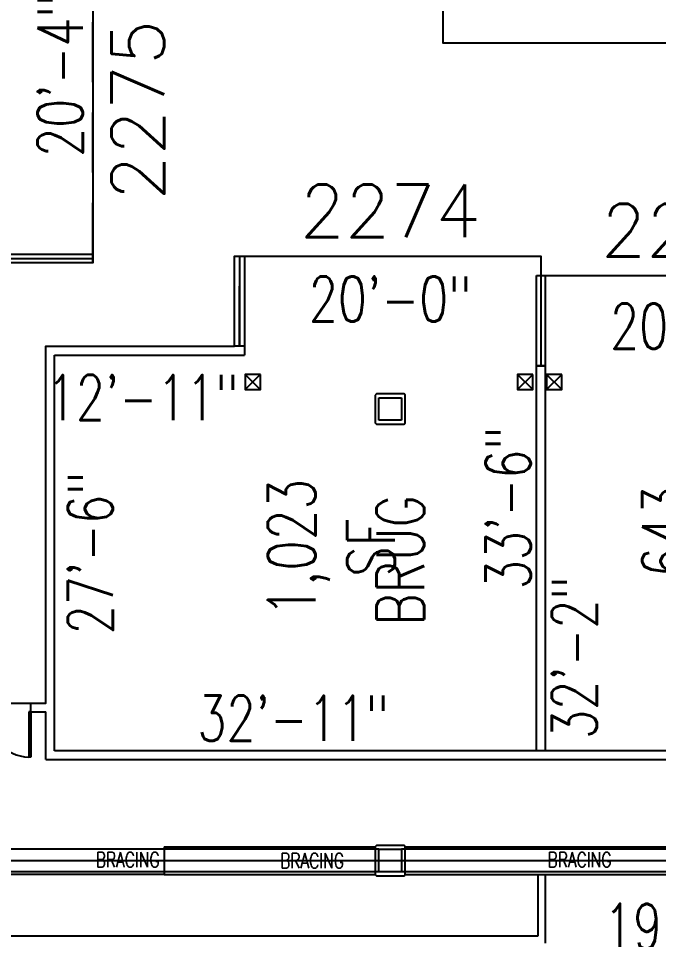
# Model space of a CAD drawing. Extents: x -13345 to 10098, y -1643 to 9113.
# Drawn here: x 7102 to 7612, y 2464 to 3198 of the extents above; entities that cross this region are included whole.
import ezdxf
from ezdxf.enums import TextEntityAlignment as Align

# ---------------------------------------------------------------- set-up
doc = ezdxf.new("R2010")
doc.units = 0
doc.header["$LTSCALE"] = 192
doc.header["$MEASUREMENT"] = 0
doc.linetypes.add('DASHED', pattern=[0.75, 0.5, -0.25])
doc.linetypes.add('DASHED2', pattern=[0.375, 0.25, -0.125])
doc.layers.get('0').update_dxf_attribs({"linetype": 'CONTINUOUS'})
doc.layers.get('DEFPOINTS').update_dxf_attribs({"linetype": 'CONTINUOUS'})
for name, color, linetype in [('ARCH-DOORS-INTERIOR', 7, 'CONTINUOUS'), ('ARCH-FEATURES', 2, 'CONTINUOUS'), ('ARCH-WALLS-INTERIOR', 1, 'CONTINUOUS'), ('DIMENSIONS-TENANT', 7, 'CONTINUOUS'), ('FM-SPNO', 3, 'CONTINUOUS'), ('FM-TENANT-SF', 6, 'CONTINUOUS'), ('FM-TEXT-TENANT', 6, 'CONTINUOUS'), ('STRUCTURAL-BRACING', 1, 'DASHED'), ('STRUCTURAL-COLUMNS', 3, 'CONTINUOUS'), ('TENANT-DEMISING', 4, 'CONTINUOUS'), ('TENANT-STOREFRONT-LEASELINE', 3, 'DASHED2'), ('UTILITIES-PLUMB', 2, 'CONTINUOUS')]:
    doc.layers.add(name, color=color, linetype=linetype)
doc.layers.add('COMMON AREA FILL', color=7, linetype='CONTINUOUS', true_color=0xdedede)
doc.styles.add('FMSTXT', font='simplex.shx', dxfattribs={"width": 0.75})
doc.styles.add('SIMPLEX', font='SIMPLEX.shx', dxfattribs={"width": 0.75})
doc.styles.get("Standard").update_dxf_attribs({"font": 'txt.shx', "width": 0.75})
doc.dimstyles.new('LP-SP-MP (without ticks)', dxfattribs={"dimscale": 0, "dimtxt": 36, "dimasz": 12, "dimexe": 8, "dimexo": 8, "dimgap": 8, "dimtad": 1, "dimdec": 0, "dimrnd": 0.0625, "dimzin": 3, "dimdsep": 46, "dimlunit": 4, "dimtxsty": 'Standard', "dimblk1": 'OBLIQUE', "dimblk2": 'OBLIQUE', "dimsah": 1, "dimcen": 0.5, "dimse1": 1, "dimse2": 1, "dimsd1": 1, "dimsd2": 1, "dimclrt": 256, "dimadec": 0, "dimazin": 0, "dimtfac": 6, "dimtdec": 0, "dimtofl": 0, "dimtmove": 0, "dimatfit": 3, "dimldrblk": 'OBLIQUE', "dimfxl": 1, "dimfrac": 2, "dimtolj": 1, "dimtzin": 3, "dimarcsym": 0})

# ---------------------------------------------------------------- blocks, each defined once
blk = doc.blocks.new('UNITSQUARE')
for p, q in [((1, 1), (0, 1)), ((0, 1), (0, 0)), ((1, 0), (1, 1)), ((0, 0), (1, 0))]:
    blk.add_line(p, q)
blk = doc.blocks.new('A$C1467163B')
at = {"layer": 'STRUCTURAL-BRACING', "ltscale": 10}
for p, q in [((-18, 342), (-18, 0)), ((0, 342), (0, 0))]:
    blk.add_line(p, q, dxfattribs=at)
at = {"layer": 'STRUCTURAL-BRACING', "style": 'SIMPLEX', "width": 0.75}
for p in [(-8.9, 288.76), (-9.65, 141.84)]:
    blk.add_text('BRACING', height=12, rotation=90, dxfattribs=at).set_placement(p, align=Align.MIDDLE_CENTER)
blk = doc.blocks.new('24X24COL')
blk.add_lwpolyline([(5059.8, 287.21), (5059.8, 265.21), (5060.8, 264.21), (5082.8, 264.21), (5083.8, 265.21), (5083.8, 287.21), (5082.8, 288.21), (5060.8, 288.21)], close=True)
blk = doc.blocks.new('drdbl6-0')
at = {"color": 0}
for p, q in [((0, 0), (0, -36)), ((0, 0), (1.75, 0)), ((1.75, 0), (1.75, -36)), ((72, 0), (70.25, 0)), ((70.25, 0), (70.25, -36)), ((72, 0), (72, -36)), ((0, -36), (1.75, -36)), ((72, -36), (70.25, -36))]:
    blk.add_line(p, q, dxfattribs=at)
for centre, start, end in [((0, 0), 272.78302, 357.21698), ((72, 0), 182.78302, 267.21698)]:
    blk.add_arc(centre, 36.04, start, end, dxfattribs=at)
blk = doc.blocks.new('fms4rm')
blk.add_attdef('FMS:RMID', text='', height=12).set_placement((0, 0), align=Align.MIDDLE_CENTER)
blk = doc.blocks.new('*D605')
at = {"layer": 'DEFPOINTS', "color": 0, "transparency": 16777216}
for p in [(7278.04, 3008.78), (7518.04, 3008.78), (7278.04, 2948.54)]:
    blk.add_point(p, dxfattribs=at)
at = {"layer": 'DIMENSIONS-TENANT', "transparency": 16777216, "insert": (7398.04, 2974.54), "char_height": 36, "attachment_point": 5}
blk.add_mtext('\\A1;20\'-0"', dxfattribs=at)
blk = doc.blocks.new('_OBLIQUE')
at = {"color": 0, "linetype": 'ByBlock'}
blk.add_line((-0.5, -0.5), (0.5, 0.5), dxfattribs=at)
blk = doc.blocks.new('*D606')
at = {"layer": 'DEFPOINTS', "color": 0, "transparency": 16777216}
for p in [(7518.04, 2993.32), (7758.04, 2993.32), (7758.04, 2926.9)]:
    blk.add_point(p, dxfattribs=at)
at = {"layer": 'DIMENSIONS-TENANT', "transparency": 16777216, "insert": (7638.04, 2952.9), "char_height": 36, "attachment_point": 5}
blk.add_mtext('\\A1;20\'-0"', dxfattribs=at)
blk = doc.blocks.new('*D607')
at = {"layer": 'DEFPOINTS', "color": 0, "transparency": 16777216}
for p in [(7161.07, 3246.78), (7161.07, 3246.78), (7161.07, 3003.28)]:
    blk.add_point(p, dxfattribs=at)
at = {"layer": 'DIMENSIONS-TENANT', "transparency": 16777216, "insert": (7135.07, 3152.62), "char_height": 36, "attachment_point": 5, "rotation": 90}
blk.add_mtext('\\A1;20\'-4"', dxfattribs=at)
blk = doc.blocks.new('*D615')
at = {"layer": 'DEFPOINTS', "color": 0, "transparency": 16777216}
for p in [(7123.57, 2936.78), (7185.13, 2936.78), (7123.57, 2607.28)]:
    blk.add_point(p, dxfattribs=at)
at = {"layer": 'DIMENSIONS-TENANT', "transparency": 16777216, "insert": (7159.13, 2772.03), "char_height": 36, "attachment_point": 5, "rotation": 90}
blk.add_mtext('\\A1;27\'-6"', dxfattribs=at)
blk = doc.blocks.new('*D616')
at = {"layer": 'DEFPOINTS', "color": 0, "transparency": 16777216}
for p in [(7123.57, 2936.78), (7278.04, 2936.78), (7123.57, 2870.02)]:
    blk.add_point(p, dxfattribs=at)
at = {"layer": 'DIMENSIONS-TENANT', "transparency": 16777216, "insert": (7200.8, 2896.02), "char_height": 36, "attachment_point": 5}
blk.add_mtext('\\A1;12\'-11"', dxfattribs=at)
blk = doc.blocks.new('*D617')
at = {"layer": 'DEFPOINTS', "color": 0, "transparency": 16777216}
for p in [(7123.57, 2614.28), (7123.57, 2607.28), (7518.04, 2607.28)]:
    blk.add_point(p, dxfattribs=at)
at = {"layer": 'DIMENSIONS-TENANT', "transparency": 16777216, "insert": (7320.8, 2640.28), "char_height": 36, "attachment_point": 5}
blk.add_mtext('\\A1;32\'-11"', dxfattribs=at)
blk = doc.blocks.new('*D618')
at = {"layer": 'DEFPOINTS', "color": 0, "transparency": 16777216}
for p in [(7518.04, 3008.78), (7518.04, 2607.28), (7518.04, 2607.28)]:
    blk.add_point(p, dxfattribs=at)
at = {"layer": 'DIMENSIONS-TENANT', "transparency": 16777216, "insert": (7492.04, 2808.03), "char_height": 36, "attachment_point": 5, "rotation": 90}
blk.add_mtext('\\A1;33\'-6"', dxfattribs=at)
blk = doc.blocks.new('*D620')
at = {"layer": 'DEFPOINTS', "color": 0, "transparency": 16777216}
for p in [(7518.04, 2993.32), (7518.04, 2607.28), (7570.74, 2607.28)]:
    blk.add_point(p, dxfattribs=at)
at = {"layer": 'DIMENSIONS-TENANT', "transparency": 16777216, "insert": (7544.74, 2688.61), "char_height": 36, "attachment_point": 5, "rotation": 90}
blk.add_mtext('\\A1;32\'-2"', dxfattribs=at)
blk = doc.blocks.new('*D691')
at = {"layer": 'DEFPOINTS', "color": 0, "transparency": 16777216}
for p in [(7276.07, 2466.88), (7279.07, 2466.88), (7279.07, 1710.78)]:
    blk.add_point(p, dxfattribs=at)
at = {"layer": 'DIMENSIONS-TENANT', "transparency": 16777216, "insert": (7250.07, 2263.89), "char_height": 36, "attachment_point": 5, "rotation": 90}
blk.add_mtext('\\A1;63\'-0"', dxfattribs=at)
blk = doc.blocks.new('*D692')
at = {"layer": 'DEFPOINTS', "color": 0, "transparency": 16777216}
for p in [(7518.82, 2519.28), (7577.9, 2519.28), (7518.82, 1710.78)]:
    blk.add_point(p, dxfattribs=at)
at = {"layer": 'DIMENSIONS-TENANT', "transparency": 16777216, "insert": (7551.9, 2265.78), "char_height": 36, "attachment_point": 5, "rotation": 90}
blk.add_mtext('\\A1;67\'-5"', dxfattribs=at)
blk = doc.blocks.new('*D693')
at = {"layer": 'DEFPOINTS', "color": 0, "transparency": 16777216}
for p in [(7515.82, 2519.28), (7750.57, 2519.28), (7515.82, 2448.36)]:
    blk.add_point(p, dxfattribs=at)
at = {"layer": 'DIMENSIONS-TENANT', "transparency": 16777216, "insert": (7633.19, 2474.36), "char_height": 36, "attachment_point": 5}
blk.add_mtext('\\A1;19\'-7"', dxfattribs=at)

msp = doc.modelspace()

# ---------------------------------------------------------------- linework, layer by layer
at = {"layer": 'ARCH-DOORS-INTERIOR'}
msp.add_lwpolyline([(7218.07, 2515.78), (7050.07, 2515.78)], dxfattribs=at)
at = {"layer": 'ARCH-FEATURES'}
for points in [[(7440.07, 3229.59), (7440.07, 3178.59), (7716.07, 3178.59), (7716.07, 3201.59)], [(7089.04, 3006.78), (7161.07, 3006.78)], [(7278.04, 3008.78), (7278.04, 2936.78)], [(7518.04, 2993.32), (7518.04, 2921.32)]]:
    msp.add_lwpolyline(points, dxfattribs=at)
at = {"layer": 'ARCH-WALLS-INTERIOR'}
for p, q in [((7123.57, 2652.28), (7123.57, 2936.78)), ((7123.57, 2936.78), (7274.04, 2936.78)), ((7282.04, 2936.78), (7274.04, 2936.78)), ((7282.04, 2936.78), (7282.04, 2929.78)), ((7130.57, 2929.78), (7282.04, 2929.78)), ((7130.57, 2614.28), (7130.57, 2929.78)), ((7111.8, 2645.28), (7111.8, 2652.28)), ((7111.8, 2652.28), (7123.54, 2652.28)), ((7111.8, 2645.28), (7123.54, 2645.28)), ((7123.57, 2607.28), (7123.57, 2645.28)), ((7123.57, 2607.28), (8481.04, 2607.28)), ((8481.04, 2614.28), (7130.57, 2614.28)), ((7218.07, 2537.78), (7386.07, 2537.78)), ((7218.07, 2537.78), (7218.07, 2515.78)), ((7410.07, 2537.78), (7774.07, 2537.78)), ((6678.07, 2526.78), (7758.07, 2526.78)), ((7218.07, 2515.78), (7386.07, 2515.78)), ((7410.07, 2515.78), (7746.07, 2515.78)), ((7515.82, 2466.88), (7515.82, 2515.78)), ((7521.82, 2460.88), (7521.82, 2515.78)), ((6462.07, 2466.88), (7515.82, 2466.88))]:
    msp.add_line(p, q, dxfattribs=at)
for points in [[(7161.07, 3010.28), (7161.07, 3003.28), (7089.04, 3003.28), (7089.04, 3010.28)], [(7274.04, 3008.78), (7282.04, 3008.78), (7282.04, 2936.78), (7274.04, 2936.78)], [(7514.54, 2993.32), (7521.54, 2993.32), (7521.54, 2921.32), (7514.54, 2921.32)]]:
    msp.add_lwpolyline(points, close=True, dxfattribs=at)
at = {"layer": 'COMMON AREA FILL'}
msp.add_lwpolyline([(7161.07, 3956.4), (7161.07, 3003.28), (7026.07, 3003.28), (7026.07, 2900.28), (7051.57, 2900.28), (7051.57, 2712.28), (7039.8, 2712.28), (7039.8, 2652.28), (7123.54, 2652.28), (7123.57, 2936.78), (7274.04, 2936.78), (7274.04, 3008.78), (7518.04, 3008.78), (7518.04, 2993.32), (7761.54, 2993.32)], dxfattribs=at)
at = {"layer": 'TENANT-DEMISING'}
msp.add_lwpolyline([(7514.54, 2614.28), (7514.54, 2921.32), (7521.54, 2921.32), (7521.54, 2614.28)], dxfattribs=at)
at = {"layer": 'TENANT-STOREFRONT-LEASELINE'}
for p, q in [((7161.07, 3003.28), (7161.07, 3969.78)), ((7278.04, 2936.78), (7278.04, 3008.78)), ((7278.04, 3008.78), (7518.04, 3008.78)), ((7518.04, 3008.78), (7518.04, 2993.32)), ((7518.04, 2993.32), (7758.04, 2993.32))]:
    msp.add_line(p, q, dxfattribs=at)
at = {"layer": 'UTILITIES-PLUMB'}
for p, q in [((7282.56, 2914.24), (7294.56, 2902.24)), ((7294.56, 2914.24), (7282.56, 2902.24)), ((7499.6, 2914.24), (7511.6, 2902.24)), ((7511.6, 2914.24), (7499.6, 2902.24)), ((7522.72, 2914.24), (7534.72, 2902.24)), ((7534.72, 2914.24), (7522.72, 2902.24))]:
    msp.add_line(p, q, dxfattribs=at)
for points in [[(7294.6, 2914.24), (7282.56, 2914.24), (7282.56, 2902.24), (7294.6, 2902.24)], [(7511.6, 2914.24), (7499.6, 2914.24), (7499.6, 2902.24), (7511.6, 2902.24)], [(7534.72, 2914.24), (7522.72, 2914.24), (7522.72, 2902.24), (7534.72, 2902.24)]]:
    msp.add_lwpolyline(points, close=True, dxfattribs=at)

# ---------------------------------------------------------------- block references
at = {"layer": 'ARCH-DOORS-INTERIOR'}
msp.add_blockref('drdbl6-0', (7039.8, 2645.28), dxfattribs=at)
at = {"layer": 'FM-SPNO', "xscale": 3.5, "yscale": 3.5, "zscale": 3.5, "rotation": 90}
msp.add_blockref('fms4rm', (7197.07, 3125.03), dxfattribs=at).add_auto_attribs({'FMS:RMID': '2275'})
at = {"layer": 'FM-SPNO', "xscale": 3.5, "yscale": 3.5, "zscale": 3.5}
for p, values in [((7398.04, 3044.78), {'FMS:RMID': '2274'}), ((7638.04, 3029.32), {'FMS:RMID': '2273'})]:
    msp.add_blockref('fms4rm', p, dxfattribs=at).add_auto_attribs(values)
at = {"layer": 'STRUCTURAL-BRACING', "rotation": 270}
for p in [(7047.07, 2517.78), (7407.07, 2517.78)]:
    msp.add_blockref('A$C1467163B', p, dxfattribs=at)
at = {"layer": 'STRUCTURAL-COLUMNS'}
for p in [(2326.27, 2610.56), (2326.27, 2250.56)]:
    msp.add_blockref('24X24COL', p, dxfattribs=at)
at = {"layer": 'STRUCTURAL-COLUMNS', "xscale": 18, "yscale": -18, "zscale": 12}
for p in [(7389.07, 2895.78), (7389.07, 2535.78)]:
    msp.add_blockref('UNITSQUARE', p, dxfattribs=at)

# ---------------------------------------------------------------- texts
at = {"layer": 'FM-TENANT-SF', "char_height": 38, "width": 1, "attachment_point": 5, "rotation": 90, "style": 'FMSTXT'}
for s, insert in [('1,023 SF', (7351.17, 2776.15)), ('643 SF', (7649.54, 2789.35))]:
    msp.add_mtext(s, dxfattribs=dict(at, insert=insert))
at = {"layer": 'FM-TEXT-TENANT', "insert": (7406.17, 2766.15), "char_height": 38, "width": 1, "attachment_point": 5, "rotation": 90, "style": 'FMSTXT'}
msp.add_mtext('BRUG', dxfattribs=at)

# ---------------------------------------------------------------- dimensions: what is measured, and where the dimension line sits
at = {"layer": 'DIMENSIONS-TENANT'}
for base, p1, p2, picture, middle in [((7161.06883939, 3246.77656653), (7161.06883939, 3003.27656653), (7161.06883939, 3246.77656653), '*D607', (7161.06883939, 3152.61670642)), ((7570.74, 2607.28), (7518.04, 2993.32), (7518.04, 2607.28), '*D620', (7570.74, 2688.61)), ((7577.89788912, 2519.27656654), (7518.81883943, 1710.77656654), (7518.81883943, 2519.27656654), '*D692', (7577.89788912, 2265.78060624)), ((7276.07, 2466.88), (7279.07, 1710.78), (7279.07, 2466.88), '*D691', (7276.07, 2263.89))]:
    dim = msp.add_linear_dim(base=base, p1=p1, p2=p2, angle=90, dimstyle='LP-SP-MP (without ticks)', override={"dimscale": 1}, dxfattribs=at)
    dim.commit()
    dim.dimension.update_dxf_attribs({"geometry": picture, "text_midpoint": middle, "dimtype": 160})
for base, p1, p2, picture, middle in [((7278.04, 2948.54), (7518.04, 3008.78), (7278.04, 3008.78), '*D605', (7398.04, 2974.54)), ((7758.04, 2926.9), (7518.04, 2993.32), (7758.04, 2993.32), '*D606', (7638.04, 2952.9)), ((7123.57, 2870.02), (7278.04, 2936.78), (7123.57, 2936.78), '*D616', (7200.8, 2896.02)), ((7515.82, 2448.36), (7750.57, 2519.28), (7515.82, 2519.28), '*D693', (7633.19, 2474.36))]:
    dim = msp.add_linear_dim(base=base, p1=p1, p2=p2, dimstyle='LP-SP-MP (without ticks)', override={"dimscale": 1}, dxfattribs=at)
    dim.commit()
    dim.dimension.update_dxf_attribs({"geometry": picture, "text_midpoint": middle})
for base, p1, p2, picture, middle in [((7518.0387, 2607.2766), (7518.0387, 3008.777), (7518.0387, 2607.2766), '*D618', (7492.0387, 2808.0268)), ((7185.1317, 2936.7773), (7123.5688, 2607.2766), (7123.5688, 2936.7773), '*D615', (7159.1317, 2772.0269))]:
    dim = msp.add_linear_dim(base=base, p1=p1, p2=p2, angle=90, dimstyle='LP-SP-MP (without ticks)', override={"dimscale": 1}, dxfattribs=at)
    dim.commit()
    dim.dimension.update_dxf_attribs({"geometry": picture, "text_midpoint": middle})
dim = msp.add_linear_dim(base=(7123.57, 2614.28), p1=(7518.04, 2607.28), p2=(7123.57, 2607.28), dimstyle='LP-SP-MP (without ticks)', override={"dimscale": 1}, dxfattribs=at)
dim.commit()
dim.dimension.update_dxf_attribs({"geometry": '*D617', "text_midpoint": (7320.8, 2614.28), "dimtype": 160})

doc.saveas('drawing.dxf')
